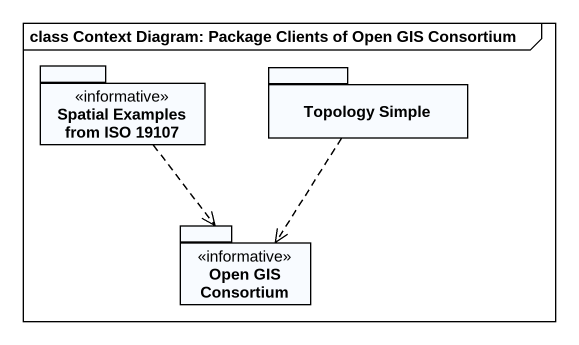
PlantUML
@startuml
mainframe class Context Diagram: Package Clients of Open GIS Consortium
package "Spatial Examples from ISO 19107" as Spatial_Examples_from_ISO <<informative>> {
}
package "Topology Simple" as Topology_Simple {
}
package "Open GIS Consortium" as Open_GIS_Consortium <<informative>> {
}
Spatial_Examples_from_ISO ..> Open_GIS_Consortium
Topology_Simple ..> Open_GIS_Consortium
@enduml
